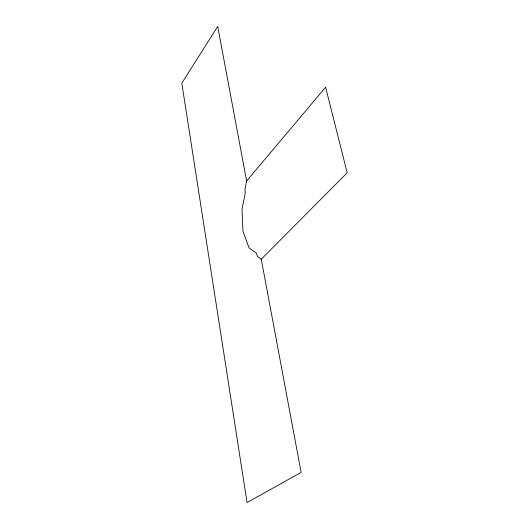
<?xml version="1.0" encoding="UTF-8"?>
<svg xmlns="http://www.w3.org/2000/svg" width="529" height="529" viewBox="0 0 529 529"><rect width="100%" height="100%" fill="white"/><g stroke="black" fill="none" stroke-linecap="round" stroke-linejoin="round"><path stroke-width="0.79" d="M246.626 181.011L245.02 189.012L245.205 193.349L242.024 209.16L242.93 231.061L249.02 247.837L256.228 253.014L257.511 256.512L261.26 259.223L301.133 472.397L247.056 502.55L181.811 83.172L217.717 26.45L246.626 181.011L325.599 87.212L347.189 172.798L261.26 259.223"/></g></svg>
